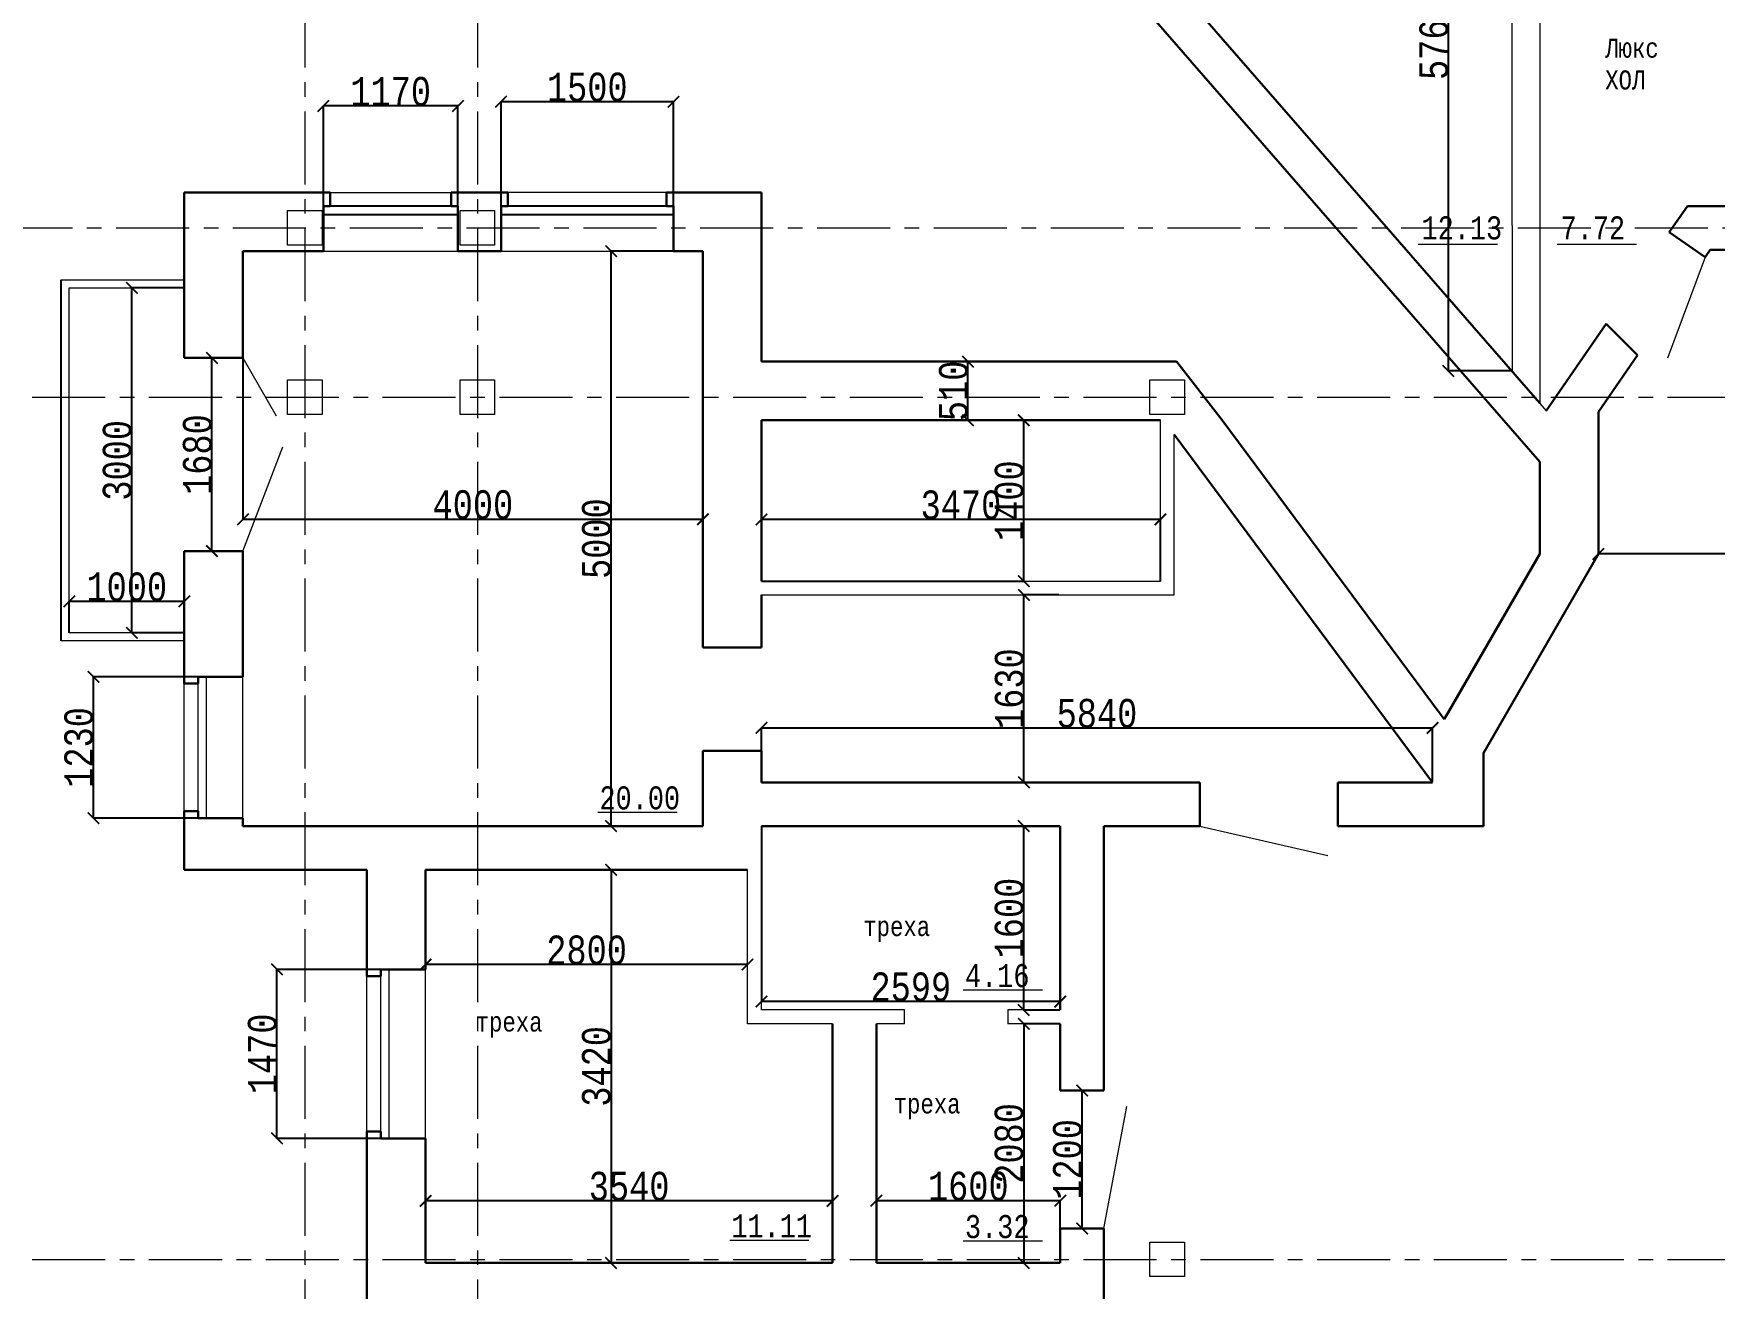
# Model space of a CAD drawing. Header units: millimetres. Extents: x -689206 to 4969298, y -1019800 to 703299.
# Drawn here: x 413171 to 427789, y 682902 to 693815 of the extents above; entities that cross this region are included whole.
import ezdxf

# ---------------------------------------------------------------- set-up
doc = ezdxf.new("R2010")
doc.units = ezdxf.units.MM
doc.linetypes.add('осеваяX2', pattern=[101.6, 63.5, -12.7, 12.7, -12.7])
for name, color, linetype, lineweight in [('б', 231, 'Continuous', 30), ('БАЛКОН', 7, 'Continuous', 20), ('несущие', 7, 'Continuous', 30), ('ОКНА', 250, 'Continuous', 20), ('ПЕРЕГОРОДКИ', 252, 'Continuous', 9), ('РАЗМЕРЫ', 7, 'Continuous', 9), ('стены', 7, 'Continuous', 20)]:
    doc.layers.add(name, color=color, linetype=linetype, lineweight=lineweight)
doc.styles.add('Аннотативный', font='isocteur.ttf', dxfattribs={"width": 0.7, "height": 250})
doc.dimstyles.new('Аннотативный', dxfattribs={"dimscale": 0, "dimtxt": 250, "dimasz": 100, "dimexe": 1.25, "dimexo": 0.625, "dimtad": 1, "dimdec": 0, "dimtxsty": 'Аннотативный', "dimblk": 'ARCHTICK', "dimcen": 2.5, "dimadec": 0, "dimazin": 0, "dimtfac": 1, "dimtdec": 0, "dimtmove": 0, "dimatfit": 3, "dimfxl": 1, "dimarcsym": 0})

# ---------------------------------------------------------------- blocks, each defined once
blk = doc.blocks.new('_ArchTick')
at = {"color": 0, "linetype": 'ByBlock', "const_width": 0.15}
blk.add_lwpolyline([(-0.5, -0.5), (0.5, 0.5)], dxfattribs=at)
blk = doc.blocks.new('*D4')
at = {"layer": 'Defpoints', "color": 0, "lineweight": 20, "transparency": 16777216}
for p in [(425475, 696645), (426030, 696645), (426030, 690881)]:
    blk.add_point(p, dxfattribs=at)
at = {"layer": 'стены', "color": 0, "lineweight": -2, "transparency": 16777216}
for p, q in [((426029, 696645), (425474, 696645)), ((425475, 690881), (425475, 696645)), ((426029, 690881), (425474, 690881))]:
    blk.add_line(p, q, dxfattribs=at)
at = {"layer": 'стены', "color": 0, "lineweight": -2, "transparency": 16777216, "xscale": 100, "yscale": 100, "zscale": 100}
for p, rotation in [((425475, 696645), 90), ((425475, 690881), 270)]:
    blk.add_blockref('_ArchTick', p, dxfattribs=dict(at, rotation=rotation))
at = {"layer": 'стены', "color": 0, "transparency": 16777216, "insert": (425350, 693763), "char_height": 250, "attachment_point": 5, "rotation": 90, "style": 'Аннотативный'}
blk.add_mtext('5765', dxfattribs=at)
blk = doc.blocks.new('*D27')
at = {"layer": 'Defpoints', "color": 0, "lineweight": 20, "transparency": 16777216}
for p in [(418193, 686543), (418193, 683123), (418193, 683123)]:
    blk.add_point(p, dxfattribs=at)
at = {"layer": 'стены', "color": 0, "lineweight": -2, "transparency": 16777216}
for p, q in [((418193, 686543), (418193, 683123)), ((418194, 686543), (418194, 686543)), ((418194, 683123), (418194, 683123))]:
    blk.add_line(p, q, dxfattribs=at)
at = {"layer": 'стены', "color": 0, "lineweight": -2, "transparency": 16777216, "xscale": 100, "yscale": 100, "zscale": 100}
for p, rotation in [((418193, 686543), 90), ((418193, 683123), 270)]:
    blk.add_blockref('_ArchTick', p, dxfattribs=dict(at, rotation=rotation))
at = {"layer": 'стены', "color": 0, "transparency": 16777216, "insert": (418067, 684833), "char_height": 250, "attachment_point": 5, "rotation": 90, "style": 'Аннотативный'}
blk.add_mtext('3420', dxfattribs=at)
blk = doc.blocks.new('*D28')
at = {"layer": 'Defpoints', "color": 0, "lineweight": 20, "transparency": 16777216}
for p in [(416580, 683663), (416580, 683123), (420120, 683123)]:
    blk.add_point(p, dxfattribs=at)
at = {"layer": 'стены', "color": 0, "lineweight": -2, "transparency": 16777216}
for p, q in [((416580, 683124), (416580, 683665)), ((420120, 683663), (416580, 683663)), ((420120, 683124), (420120, 683665))]:
    blk.add_line(p, q, dxfattribs=at)
at = {"layer": 'стены', "color": 0, "lineweight": -2, "transparency": 16777216, "xscale": 100, "yscale": 100, "zscale": 100, "rotation": 180}
blk.add_blockref('_ArchTick', (416580, 683663), dxfattribs=at)
at = {"layer": 'стены', "color": 0, "lineweight": -2, "transparency": 16777216, "xscale": 100, "yscale": 100, "zscale": 100}
blk.add_blockref('_ArchTick', (420120, 683663), dxfattribs=at)
at = {"layer": 'стены', "color": 0, "transparency": 16777216, "insert": (418350, 683789), "char_height": 250, "attachment_point": 5, "style": 'Аннотативный'}
blk.add_mtext('3540', dxfattribs=at)
blk = doc.blocks.new('*D29')
at = {"layer": 'Defpoints', "color": 0, "lineweight": 20, "transparency": 16777216}
for p in [(422100, 685203), (421782, 683123), (422100, 683123)]:
    blk.add_point(p, dxfattribs=at)
at = {"layer": 'стены', "color": 0, "lineweight": -2, "transparency": 16777216}
for p, q in [((422099, 685203), (421781, 685203)), ((421782, 685203), (421782, 683123)), ((422099, 683123), (421781, 683123))]:
    blk.add_line(p, q, dxfattribs=at)
at = {"layer": 'стены', "color": 0, "lineweight": -2, "transparency": 16777216, "xscale": 100, "yscale": 100, "zscale": 100}
for p, rotation in [((421782, 685203), 90), ((421782, 683123), 270)]:
    blk.add_blockref('_ArchTick', p, dxfattribs=dict(at, rotation=rotation))
at = {"layer": 'стены', "color": 0, "transparency": 16777216, "insert": (421656, 684163), "char_height": 250, "attachment_point": 5, "rotation": 90, "style": 'Аннотативный'}
blk.add_mtext('2080', dxfattribs=at)
blk = doc.blocks.new('*D30')
at = {"layer": 'Defpoints', "color": 0, "lineweight": 20, "transparency": 16777216}
for p in [(421782, 686923), (422100, 686923), (422100, 685323)]:
    blk.add_point(p, dxfattribs=at)
at = {"layer": 'стены', "color": 0, "lineweight": -2, "transparency": 16777216}
for p, q in [((422099, 686923), (421781, 686923)), ((421782, 685323), (421782, 686923)), ((422099, 685323), (421781, 685323))]:
    blk.add_line(p, q, dxfattribs=at)
at = {"layer": 'стены', "color": 0, "lineweight": -2, "transparency": 16777216, "xscale": 100, "yscale": 100, "zscale": 100}
for p, rotation in [((421782, 686923), 90), ((421782, 685323), 270)]:
    blk.add_blockref('_ArchTick', p, dxfattribs=dict(at, rotation=rotation))
at = {"layer": 'стены', "color": 0, "transparency": 16777216, "insert": (421657, 686123), "char_height": 250, "attachment_point": 5, "rotation": 90, "style": 'Аннотативный'}
blk.add_mtext('1600', dxfattribs=at)
blk = doc.blocks.new('*D31')
at = {"layer": 'Defpoints', "color": 0, "lineweight": 20, "transparency": 16777216}
for p in [(419501, 686923), (422100, 686923), (419501, 685397)]:
    blk.add_point(p, dxfattribs=at)
at = {"layer": 'стены', "color": 0, "lineweight": -2, "transparency": 16777216}
for p, q in [((419501, 686923), (419501, 685396)), ((422100, 686923), (422100, 685396)), ((422100, 685397), (419501, 685397))]:
    blk.add_line(p, q, dxfattribs=at)
at = {"layer": 'стены', "color": 0, "lineweight": -2, "transparency": 16777216, "xscale": 100, "yscale": 100, "zscale": 100, "rotation": 180}
blk.add_blockref('_ArchTick', (419501, 685397), dxfattribs=at)
at = {"layer": 'стены', "color": 0, "lineweight": -2, "transparency": 16777216, "xscale": 100, "yscale": 100, "zscale": 100}
blk.add_blockref('_ArchTick', (422100, 685397), dxfattribs=at)
at = {"layer": 'стены', "color": 0, "transparency": 16777216, "insert": (420800, 685523), "char_height": 250, "attachment_point": 5, "style": 'Аннотативный'}
blk.add_mtext('2599', dxfattribs=at)
blk = doc.blocks.new('*D32')
at = {"layer": 'Defpoints', "color": 0, "lineweight": 20, "transparency": 16777216}
for p in [(416580, 685719), (416580, 685719), (419380, 685719)]:
    blk.add_point(p, dxfattribs=at)
at = {"layer": 'стены', "color": 0, "lineweight": -2, "transparency": 16777216}
for p, q in [((416580, 685719), (416580, 685720)), ((419380, 685719), (416580, 685719)), ((419380, 685719), (419380, 685720))]:
    blk.add_line(p, q, dxfattribs=at)
at = {"layer": 'стены', "color": 0, "lineweight": -2, "transparency": 16777216, "xscale": 100, "yscale": 100, "zscale": 100, "rotation": 180}
blk.add_blockref('_ArchTick', (416580, 685719), dxfattribs=at)
at = {"layer": 'стены', "color": 0, "lineweight": -2, "transparency": 16777216, "xscale": 100, "yscale": 100, "zscale": 100}
blk.add_blockref('_ArchTick', (419380, 685719), dxfattribs=at)
at = {"layer": 'стены', "color": 0, "transparency": 16777216, "insert": (417980, 685844), "char_height": 250, "attachment_point": 5, "style": 'Аннотативный'}
blk.add_mtext('2800', dxfattribs=at)
blk = doc.blocks.new('*D127')
at = {"layer": 'Defpoints', "color": 0, "lineweight": 20, "transparency": 16777216}
for p in [(422290, 684623), (422290, 684623), (422290, 683424)]:
    blk.add_point(p, dxfattribs=at)
at = {"layer": 'стены', "color": 0, "lineweight": -2, "transparency": 16777216}
for p, q in [((422290, 683424), (422290, 684623)), ((422291, 684623), (422291, 684623)), ((422291, 683424), (422291, 683424))]:
    blk.add_line(p, q, dxfattribs=at)
at = {"layer": 'стены', "color": 0, "lineweight": -2, "transparency": 16777216, "xscale": 100, "yscale": 100, "zscale": 100}
for p, rotation in [((422290, 684623), 90), ((422290, 683424), 270)]:
    blk.add_blockref('_ArchTick', p, dxfattribs=dict(at, rotation=rotation))
at = {"layer": 'стены', "color": 0, "transparency": 16777216, "insert": (422164, 684024), "char_height": 250, "attachment_point": 5, "rotation": 90, "style": 'Аннотативный'}
blk.add_mtext('1200', dxfattribs=at)
blk = doc.blocks.new('*D128')
at = {"layer": 'Defpoints', "color": 0, "lineweight": 20, "transparency": 16777216}
for p in [(420500, 683665), (420500, 683123), (422100, 683123)]:
    blk.add_point(p, dxfattribs=at)
at = {"layer": 'стены', "color": 0, "lineweight": -2, "transparency": 16777216}
for p, q in [((420500, 683124), (420500, 683666)), ((422100, 683665), (420500, 683665)), ((422100, 683124), (422100, 683666))]:
    blk.add_line(p, q, dxfattribs=at)
at = {"layer": 'стены', "color": 0, "lineweight": -2, "transparency": 16777216, "xscale": 100, "yscale": 100, "zscale": 100, "rotation": 180}
blk.add_blockref('_ArchTick', (420500, 683665), dxfattribs=at)
at = {"layer": 'стены', "color": 0, "lineweight": -2, "transparency": 16777216, "xscale": 100, "yscale": 100, "zscale": 100}
blk.add_blockref('_ArchTick', (422100, 683665), dxfattribs=at)
at = {"layer": 'стены', "color": 0, "transparency": 16777216, "insert": (421300, 683790), "char_height": 250, "attachment_point": 5, "style": 'Аннотативный'}
blk.add_mtext('1600', dxfattribs=at)
blk = doc.blocks.new('*D165')
at = {"layer": 'Defpoints', "color": 0, "linetype": 'ByBlock', "lineweight": 20, "transparency": 16777216}
for p in [(414025, 691604), (414481, 691604), (414481, 688604)]:
    blk.add_point(p, dxfattribs=at)
at = {"layer": 'б', "color": 0, "linetype": 'ByBlock', "lineweight": -2, "transparency": 16777216}
for p, q in [((414480, 691604), (414023, 691604)), ((414025, 688604), (414025, 691604)), ((414480, 688604), (414023, 688604))]:
    blk.add_line(p, q, dxfattribs=at)
at = {"layer": 'б', "color": 0, "linetype": 'ByBlock', "lineweight": -2, "transparency": 16777216, "xscale": 100, "yscale": 100, "zscale": 100}
for p, rotation in [((414025, 691604), 90), ((414025, 688604), 270)]:
    blk.add_blockref('_ArchTick', p, dxfattribs=dict(at, rotation=rotation))
at = {"layer": 'б', "color": 0, "linetype": 'ByBlock', "lineweight": 25, "transparency": 16777216, "insert": (413899, 690104), "char_height": 250, "attachment_point": 5, "rotation": 90, "style": 'Аннотативный'}
blk.add_mtext('3000', dxfattribs=at)
blk = doc.blocks.new('*D166')
at = {"layer": 'Defpoints', "color": 0, "linetype": 'ByBlock', "lineweight": 20, "transparency": 16777216}
for p in [(413481, 688877), (413481, 688604), (414481, 688604)]:
    blk.add_point(p, dxfattribs=at)
at = {"layer": 'б', "color": 0, "linetype": 'ByBlock', "lineweight": -2, "transparency": 16777216}
for p, q in [((413481, 688604), (413481, 688878)), ((414481, 688877), (413481, 688877)), ((414481, 688604), (414481, 688878))]:
    blk.add_line(p, q, dxfattribs=at)
at = {"layer": 'б', "color": 0, "linetype": 'ByBlock', "lineweight": -2, "transparency": 16777216, "xscale": 100, "yscale": 100, "zscale": 100, "rotation": 180}
blk.add_blockref('_ArchTick', (413481, 688877), dxfattribs=at)
at = {"layer": 'б', "color": 0, "linetype": 'ByBlock', "lineweight": -2, "transparency": 16777216, "xscale": 100, "yscale": 100, "zscale": 100}
blk.add_blockref('_ArchTick', (414481, 688877), dxfattribs=at)
at = {"layer": 'б', "color": 0, "linetype": 'ByBlock', "lineweight": 25, "transparency": 16777216, "insert": (413981, 689002), "char_height": 250, "attachment_point": 5, "style": 'Аннотативный'}
blk.add_mtext('1000', dxfattribs=at)
blk = doc.blocks.new('*D182')
at = {"layer": 'Defpoints', "color": 0, "lineweight": 20, "transparency": 16777216}
for p in [(415287, 685677), (416580, 685677), (416580, 684207)]:
    blk.add_point(p, dxfattribs=at)
at = {"layer": 'РАЗМЕРЫ', "color": 0, "lineweight": -2, "transparency": 16777216}
for p, q in [((416579, 685677), (415286, 685677)), ((415287, 684207), (415287, 685677)), ((416579, 684207), (415286, 684207))]:
    blk.add_line(p, q, dxfattribs=at)
at = {"layer": 'РАЗМЕРЫ', "color": 0, "lineweight": -2, "transparency": 16777216, "xscale": 100, "yscale": 100, "zscale": 100}
for p, rotation in [((415287, 685677), 90), ((415287, 684207), 270)]:
    blk.add_blockref('_ArchTick', p, dxfattribs=dict(at, rotation=rotation))
at = {"layer": 'РАЗМЕРЫ', "color": 0, "transparency": 16777216, "insert": (415161, 684942), "char_height": 250, "attachment_point": 5, "rotation": 90, "style": 'Аннотативный'}
blk.add_mtext('1470', dxfattribs=at)
blk = doc.blocks.new('*D221')
at = {"layer": 'Defpoints', "color": 0, "lineweight": 20, "transparency": 16777216}
for p in [(413691, 688222), (414991, 688222), (414991, 686992)]:
    blk.add_point(p, dxfattribs=at)
at = {"layer": 'ОКНА', "color": 0, "lineweight": -2, "transparency": 16777216}
for p, q in [((414990, 688222), (413689, 688222)), ((413691, 686992), (413691, 688222)), ((414990, 686992), (413689, 686992))]:
    blk.add_line(p, q, dxfattribs=at)
at = {"layer": 'ОКНА', "color": 0, "lineweight": -2, "transparency": 16777216, "xscale": 100, "yscale": 100, "zscale": 100}
for p, rotation in [((413691, 688222), 90), ((413691, 686992), 270)]:
    blk.add_blockref('_ArchTick', p, dxfattribs=dict(at, rotation=rotation))
at = {"layer": 'ОКНА', "color": 0, "transparency": 16777216, "insert": (413565, 687607), "char_height": 250, "attachment_point": 5, "rotation": 90, "style": 'Аннотативный'}
blk.add_mtext('1230', dxfattribs=at)
blk = doc.blocks.new('*D222')
at = {"layer": 'Defpoints', "color": 0, "lineweight": 20, "transparency": 16777216}
for p in [(414722, 690994), (414736, 690994), (414736, 689314)]:
    blk.add_point(p, dxfattribs=at)
at = {"layer": 'ОКНА', "color": 0, "lineweight": -2, "transparency": 16777216}
for p, q in [((414735, 690994), (414720, 690994)), ((414722, 689314), (414722, 690994)), ((414735, 689314), (414720, 689314))]:
    blk.add_line(p, q, dxfattribs=at)
at = {"layer": 'ОКНА', "color": 0, "lineweight": -2, "transparency": 16777216, "xscale": 100, "yscale": 100, "zscale": 100}
for p, rotation in [((414722, 690994), 90), ((414722, 689314), 270)]:
    blk.add_blockref('_ArchTick', p, dxfattribs=dict(at, rotation=rotation))
at = {"layer": 'ОКНА', "color": 0, "transparency": 16777216, "insert": (414596, 690154), "char_height": 250, "attachment_point": 5, "rotation": 90, "style": 'Аннотативный'}
blk.add_mtext('1680', dxfattribs=at)
blk = doc.blocks.new('*D291')
at = {"layer": 'Defpoints', "color": 0, "linetype": 'ByBlock', "lineweight": 20, "transparency": 16777216}
for p in [(417236, 693223), (417236, 691923), (418736, 691923)]:
    blk.add_point(p, dxfattribs=at)
at = {"layer": 'ПЕРЕГОРОДКИ', "color": 0, "linetype": 'ByBlock', "lineweight": -2, "transparency": 16777216}
for p, q in [((417236, 691924), (417236, 693225)), ((418736, 693223), (417236, 693223)), ((418736, 691924), (418736, 693225))]:
    blk.add_line(p, q, dxfattribs=at)
at = {"layer": 'ПЕРЕГОРОДКИ', "color": 0, "linetype": 'ByBlock', "lineweight": -2, "transparency": 16777216, "xscale": 100, "yscale": 100, "zscale": 100, "rotation": 180}
blk.add_blockref('_ArchTick', (417236, 693223), dxfattribs=at)
at = {"layer": 'ПЕРЕГОРОДКИ', "color": 0, "linetype": 'ByBlock', "lineweight": -2, "transparency": 16777216, "xscale": 100, "yscale": 100, "zscale": 100}
blk.add_blockref('_ArchTick', (418736, 693223), dxfattribs=at)
at = {"layer": 'ПЕРЕГОРОДКИ', "color": 0, "linetype": 'ByBlock', "lineweight": 13, "transparency": 16777216, "insert": (417986, 693349), "char_height": 250, "attachment_point": 5, "style": 'Аннотативный'}
blk.add_mtext('1500', dxfattribs=at)
blk = doc.blocks.new('*D292')
at = {"layer": 'Defpoints', "color": 0, "linetype": 'ByBlock', "lineweight": 20, "transparency": 16777216}
for p in [(415691, 693186), (415691, 691923), (416861, 691923)]:
    blk.add_point(p, dxfattribs=at)
at = {"layer": 'ПЕРЕГОРОДКИ', "color": 0, "linetype": 'ByBlock', "lineweight": -2, "transparency": 16777216}
for p, q in [((415691, 691924), (415691, 693187)), ((416861, 693186), (415691, 693186)), ((416861, 691924), (416861, 693187))]:
    blk.add_line(p, q, dxfattribs=at)
at = {"layer": 'ПЕРЕГОРОДКИ', "color": 0, "linetype": 'ByBlock', "lineweight": -2, "transparency": 16777216, "xscale": 100, "yscale": 100, "zscale": 100, "rotation": 180}
blk.add_blockref('_ArchTick', (415691, 693186), dxfattribs=at)
at = {"layer": 'ПЕРЕГОРОДКИ', "color": 0, "linetype": 'ByBlock', "lineweight": -2, "transparency": 16777216, "xscale": 100, "yscale": 100, "zscale": 100}
blk.add_blockref('_ArchTick', (416861, 693186), dxfattribs=at)
at = {"layer": 'ПЕРЕГОРОДКИ', "color": 0, "linetype": 'ByBlock', "lineweight": 13, "transparency": 16777216, "insert": (416276, 693311), "char_height": 250, "attachment_point": 5, "style": 'Аннотативный'}
blk.add_mtext('1170', dxfattribs=at)
blk = doc.blocks.new('*D298')
at = {"layer": 'Defpoints', "color": 0, "linetype": 'ByBlock', "lineweight": 20, "transparency": 16777216}
for p in [(418193, 691923), (418991, 691923), (418991, 686923)]:
    blk.add_point(p, dxfattribs=at)
at = {"layer": 'ПЕРЕГОРОДКИ', "color": 0, "linetype": 'ByBlock', "lineweight": -2, "transparency": 16777216}
for p, q in [((418990, 691923), (418192, 691923)), ((418193, 686923), (418193, 691923)), ((418990, 686923), (418192, 686923))]:
    blk.add_line(p, q, dxfattribs=at)
at = {"layer": 'ПЕРЕГОРОДКИ', "color": 0, "linetype": 'ByBlock', "lineweight": -2, "transparency": 16777216, "xscale": 100, "yscale": 100, "zscale": 100}
for p, rotation in [((418193, 691923), 90), ((418193, 686923), 270)]:
    blk.add_blockref('_ArchTick', p, dxfattribs=dict(at, rotation=rotation))
at = {"layer": 'ПЕРЕГОРОДКИ', "color": 0, "linetype": 'ByBlock', "lineweight": 13, "transparency": 16777216, "insert": (418067, 689423), "char_height": 250, "attachment_point": 5, "rotation": 90, "style": 'Аннотативный'}
blk.add_mtext('5000', dxfattribs=at)
blk = doc.blocks.new('*D330')
at = {"layer": 'Defpoints', "color": 0, "linetype": 'ByBlock', "lineweight": 20, "transparency": 16777216}
for p in [(420975, 690963), (421297, 690963), (420975, 690453)]:
    blk.add_point(p, dxfattribs=at)
at = {"layer": 'РАЗМЕРЫ', "color": 0, "linetype": 'ByBlock', "lineweight": -2, "transparency": 16777216}
for p, q in [((420976, 690963), (421298, 690963)), ((421297, 690453), (421297, 690963)), ((420976, 690453), (421298, 690453))]:
    blk.add_line(p, q, dxfattribs=at)
at = {"layer": 'РАЗМЕРЫ', "color": 0, "linetype": 'ByBlock', "lineweight": -2, "transparency": 16777216, "xscale": 100, "yscale": 100, "zscale": 100}
for p, rotation in [((421297, 690963), 90), ((421297, 690453), 270)]:
    blk.add_blockref('_ArchTick', p, dxfattribs=dict(at, rotation=rotation))
at = {"layer": 'РАЗМЕРЫ', "color": 0, "linetype": 'ByBlock', "lineweight": 20, "transparency": 16777216, "insert": (421172, 690708), "char_height": 250, "attachment_point": 5, "rotation": 90, "style": 'Аннотативный'}
blk.add_mtext('510', dxfattribs=at)
blk = doc.blocks.new('*D332')
at = {"layer": 'Defpoints', "color": 0, "linetype": 'ByBlock', "lineweight": 20, "transparency": 16777216}
for p in [(419501, 689590), (419501, 689053), (422971, 689053)]:
    blk.add_point(p, dxfattribs=at)
at = {"layer": 'РАЗМЕРЫ', "color": 0, "linetype": 'ByBlock', "lineweight": -2, "transparency": 16777216}
for p, q in [((419501, 689054), (419501, 689591)), ((422971, 689590), (419501, 689590)), ((422971, 689054), (422971, 689591))]:
    blk.add_line(p, q, dxfattribs=at)
at = {"layer": 'РАЗМЕРЫ', "color": 0, "linetype": 'ByBlock', "lineweight": -2, "transparency": 16777216, "xscale": 100, "yscale": 100, "zscale": 100, "rotation": 180}
blk.add_blockref('_ArchTick', (419501, 689590), dxfattribs=at)
at = {"layer": 'РАЗМЕРЫ', "color": 0, "linetype": 'ByBlock', "lineweight": -2, "transparency": 16777216, "xscale": 100, "yscale": 100, "zscale": 100}
blk.add_blockref('_ArchTick', (422971, 689590), dxfattribs=at)
at = {"layer": 'РАЗМЕРЫ', "color": 0, "linetype": 'ByBlock', "lineweight": 20, "transparency": 16777216, "insert": (421236, 689715), "char_height": 250, "attachment_point": 5, "style": 'Аннотативный'}
blk.add_mtext('3470', dxfattribs=at)
blk = doc.blocks.new('*D333')
at = {"layer": 'Defpoints', "color": 0, "linetype": 'ByBlock', "lineweight": 20, "transparency": 16777216}
for p in [(414991, 691923), (418991, 691923), (418991, 689591)]:
    blk.add_point(p, dxfattribs=at)
at = {"layer": 'РАЗМЕРЫ', "color": 0, "linetype": 'ByBlock', "lineweight": -2, "transparency": 16777216}
for p, q in [((414991, 691923), (414991, 689590)), ((418991, 691923), (418991, 689590)), ((414991, 689591), (418991, 689591))]:
    blk.add_line(p, q, dxfattribs=at)
at = {"layer": 'РАЗМЕРЫ', "color": 0, "linetype": 'ByBlock', "lineweight": -2, "transparency": 16777216, "xscale": 100, "yscale": 100, "zscale": 100, "rotation": 180}
blk.add_blockref('_ArchTick', (414991, 689591), dxfattribs=at)
at = {"layer": 'РАЗМЕРЫ', "color": 0, "linetype": 'ByBlock', "lineweight": -2, "transparency": 16777216, "xscale": 100, "yscale": 100, "zscale": 100}
blk.add_blockref('_ArchTick', (418991, 689591), dxfattribs=at)
at = {"layer": 'РАЗМЕРЫ', "color": 0, "linetype": 'ByBlock', "lineweight": 20, "transparency": 16777216, "insert": (416991, 689717), "char_height": 250, "attachment_point": 5, "style": 'Аннотативный'}
blk.add_mtext('4000', dxfattribs=at)
blk = doc.blocks.new('*D334')
at = {"layer": 'Defpoints', "color": 0, "linetype": 'ByBlock', "lineweight": 20, "transparency": 16777216}
for p in [(419501, 690453), (421782, 690453), (419501, 689053)]:
    blk.add_point(p, dxfattribs=at)
at = {"layer": 'РАЗМЕРЫ', "color": 0, "linetype": 'ByBlock', "lineweight": -2, "transparency": 16777216}
for p, q in [((419501, 690453), (421784, 690453)), ((421782, 689053), (421782, 690453)), ((419501, 689053), (421784, 689053))]:
    blk.add_line(p, q, dxfattribs=at)
at = {"layer": 'РАЗМЕРЫ', "color": 0, "linetype": 'ByBlock', "lineweight": -2, "transparency": 16777216, "xscale": 100, "yscale": 100, "zscale": 100}
for p, rotation in [((421782, 690453), 90), ((421782, 689053), 270)]:
    blk.add_blockref('_ArchTick', p, dxfattribs=dict(at, rotation=rotation))
at = {"layer": 'РАЗМЕРЫ', "color": 0, "linetype": 'ByBlock', "lineweight": 20, "transparency": 16777216, "insert": (421657, 689753), "char_height": 250, "attachment_point": 5, "rotation": 90, "style": 'Аннотативный'}
blk.add_mtext('1400', dxfattribs=at)
blk = doc.blocks.new('*D336')
at = {"layer": 'Defpoints', "color": 0, "linetype": 'ByBlock', "lineweight": 20, "transparency": 16777216}
for p in [(421784, 688933), (422088, 688933), (422088, 687303)]:
    blk.add_point(p, dxfattribs=at)
at = {"layer": 'РАЗМЕРЫ', "color": 0, "linetype": 'ByBlock', "lineweight": -2, "transparency": 16777216}
for p, q in [((422087, 688933), (421782, 688933)), ((421784, 687303), (421784, 688933)), ((422087, 687303), (421782, 687303))]:
    blk.add_line(p, q, dxfattribs=at)
at = {"layer": 'РАЗМЕРЫ', "color": 0, "linetype": 'ByBlock', "lineweight": -2, "transparency": 16777216, "xscale": 100, "yscale": 100, "zscale": 100}
for p, rotation in [((421784, 688933), 90), ((421784, 687303), 270)]:
    blk.add_blockref('_ArchTick', p, dxfattribs=dict(at, rotation=rotation))
at = {"layer": 'РАЗМЕРЫ', "color": 0, "linetype": 'ByBlock', "lineweight": 20, "transparency": 16777216, "insert": (421658, 688118), "char_height": 250, "attachment_point": 5, "rotation": 90, "style": 'Аннотативный'}
blk.add_mtext('1630', dxfattribs=at)
blk = doc.blocks.new('*D337')
at = {"layer": 'Defpoints', "color": 0, "linetype": 'ByBlock', "lineweight": 20, "transparency": 16777216}
for p in [(425338, 687777), (419501, 687303), (425338, 687303)]:
    blk.add_point(p, dxfattribs=at)
at = {"layer": 'РАЗМЕРЫ', "color": 0, "linetype": 'ByBlock', "lineweight": -2, "transparency": 16777216}
for p, q in [((419501, 687304), (419501, 687778)), ((419501, 687777), (425338, 687777)), ((425338, 687304), (425338, 687778))]:
    blk.add_line(p, q, dxfattribs=at)
at = {"layer": 'РАЗМЕРЫ', "color": 0, "linetype": 'ByBlock', "lineweight": -2, "transparency": 16777216, "xscale": 100, "yscale": 100, "zscale": 100, "rotation": 180}
blk.add_blockref('_ArchTick', (419501, 687777), dxfattribs=at)
at = {"layer": 'РАЗМЕРЫ', "color": 0, "linetype": 'ByBlock', "lineweight": -2, "transparency": 16777216, "xscale": 100, "yscale": 100, "zscale": 100}
blk.add_blockref('_ArchTick', (425338, 687777), dxfattribs=at)
at = {"layer": 'РАЗМЕРЫ', "color": 0, "linetype": 'ByBlock', "lineweight": 20, "transparency": 16777216, "insert": (422419, 687902), "char_height": 250, "attachment_point": 5, "style": 'Аннотативный'}
blk.add_mtext('5840', dxfattribs=at)
blk = doc.blocks.new('*D481')
at = {"layer": 'Defpoints', "color": 0, "linetype": 'ByBlock', "lineweight": 20, "transparency": 16777216}
for p in [(426780, 689290), (426780, 689290), (445430, 689294)]:
    blk.add_point(p, dxfattribs=at)
at = {"layer": 'РАЗМЕРЫ', "color": 0, "linetype": 'ByBlock', "lineweight": -2, "transparency": 16777216}
for p, q in [((426780, 689291), (426780, 689292)), ((445430, 689290), (426780, 689290)), ((445430, 689293), (445430, 689289))]:
    blk.add_line(p, q, dxfattribs=at)
at = {"layer": 'РАЗМЕРЫ', "color": 0, "linetype": 'ByBlock', "lineweight": -2, "transparency": 16777216, "xscale": 100, "yscale": 100, "zscale": 100, "rotation": 180}
blk.add_blockref('_ArchTick', (426780, 689290), dxfattribs=at)
at = {"layer": 'РАЗМЕРЫ', "color": 0, "linetype": 'ByBlock', "lineweight": -2, "transparency": 16777216, "xscale": 100, "yscale": 100, "zscale": 100}
blk.add_blockref('_ArchTick', (445430, 689290), dxfattribs=at)
at = {"layer": 'РАЗМЕРЫ', "color": 0, "linetype": 'ByBlock', "lineweight": 25, "transparency": 16777216, "insert": (436105, 689416), "char_height": 250, "attachment_point": 5, "style": 'Аннотативный'}
blk.add_mtext('18650', dxfattribs=at)

msp = doc.modelspace()

# ---------------------------------------------------------------- linework, layer by layer
at = {"layer": 'б', "color": 18, "linetype": 'ByBlock', "lineweight": 25, "true_color": 0x000000}
msp.add_line((413410.7, 688533.7), (413410.7, 691673.7), dxfattribs=at)
at = {"layer": 'б', "color": 18, "linetype": 'ByBlock', "lineweight": 30, "true_color": 0x000000}
for p, q in [((414480.7, 690994.2), (414990.7, 690994.2)), ((414990.7, 689314.2), (414480.7, 689314.2))]:
    msp.add_line(p, q, dxfattribs=at)
at = {"layer": 'БАЛКОН'}
for p, q in [((413410.7, 691673.7), (414480.7, 691673.7)), ((413480.7, 688603.7), (413480.7, 691603.7)), ((413480.7, 691603.7), (414480.7, 691603.7)), ((414480.7, 688533.7), (413410.7, 688533.7)), ((414480.7, 688603.7), (413480.7, 688603.7))]:
    msp.add_line(p, q, dxfattribs=at)
at = {"layer": 'несущие', "color": 0}
for p, q in [((415750.7, 692313.4), (415750.7, 692433.4)), ((416800.7, 692433.4), (417295.7, 692433.4)), ((417295.7, 692313.4), (417295.7, 692433.4)), ((415690.7, 692313.4), (415690.7, 691923.4)), ((415690.7, 692313.4), (415750.7, 692313.4)), ((416860.7, 691923.4), (416860.7, 692313.4)), ((417235.7, 691923.4), (417235.7, 692313.4)), ((417295.7, 692313.4), (417235.7, 692313.4)), ((418735.7, 691923.4), (418735.7, 692313.4)), ((418735.7, 692313.4), (418735.7, 691923.4)), ((427396.7, 692087.2), (427554.7, 692316)), ((427554.7, 692316), (427920.1, 692316)), ((427708.5, 691872), (427396.7, 692087.2)), ((418990.7, 691923.4), (418735.7, 691923.4)), ((427708.5, 691872), (427752.6, 691936)), ((430998.8, 691936), (427752.6, 691936)), ((423112.6, 690961), (423110.7, 690963.4)), ((423507.2, 690453.4), (423112.6, 690961)), ((425405.3, 687899.6), (423507.2, 690453.4)), ((419500.7, 690170.6), (419500.7, 690370.6)), ((425338.3, 687303.4), (423090.7, 690327.6)), ((414480.7, 688162.1), (414480.7, 688222.1)), ((414600.7, 688162.1), (414480.7, 688162.1)), ((414600.7, 688222.1), (414990.7, 688222.1)), ((414600.7, 688222.1), (414600.7, 688162.1)), ((425405.3, 687899.6), (425440, 687852.9)), ((425440, 687852.9), (425473.1, 687910.2))]:
    msp.add_line(p, q, dxfattribs=at)
at = {"layer": 'несущие', "color": 0, "lineweight": 30}
msp.add_line((417235.7, 691923.4), (416860.7, 691923.4), dxfattribs=at)
at = {"layer": 'несущие', "lineweight": 13}
msp.add_line((427708.5, 691872), (427382.2, 690991.5), dxfattribs=at)
at = {"layer": 'ОКНА', "color": 0}
for p, q in [((418675.7, 692433.4), (417295.7, 692433.4)), ((417235.7, 691923.4), (418735.7, 691923.4))]:
    msp.add_line(p, q, dxfattribs=at)
at = {"layer": 'ОКНА'}
for p, q in [((414600.7, 687052.1), (414600.7, 688222.1)), ((414670.7, 688222.1), (414670.7, 686992.1)), ((416190, 684266.5), (416190, 685616.5)), ((416260, 685676.5), (416260, 684206.5))]:
    msp.add_line(p, q, dxfattribs=at)
at = {"layer": 'ПЕРЕГОРОДКИ', "color": 18, "linetype": 'ByBlock', "lineweight": 13, "true_color": 0x000000}
for p, q in [((414990.7, 690994.2), (415280.7, 690491.8)), ((414990.7, 689314.2), (415339, 690220.4))]:
    msp.add_line(p, q, dxfattribs=at)
at = {"layer": 'РАЗМЕРЫ'}
for p, q in [((415750.7, 692433.4), (416800.7, 692433.4)), ((415690.7, 691923.4), (416860.7, 691923.4)), ((414480.7, 687052.1), (414480.7, 688402.1)), ((414990.7, 686992.1), (414990.7, 688462.1)), ((416070, 684266.5), (416070, 685616.5)), ((416580, 684206.5), (416580, 685676.5))]:
    msp.add_line(p, q, dxfattribs=at)
at = {"layer": 'РАЗМЕРЫ', "lineweight": 30}
for p, q in [((416800.7, 692313.4), (416800.7, 692433.4)), ((418675.7, 692313.4), (418675.7, 692433.4)), ((416860.7, 692313.4), (416800.7, 692313.4)), ((418735.7, 692313.4), (418675.7, 692313.4))]:
    msp.add_line(p, q, dxfattribs=at)
at = {"layer": 'РАЗМЕРЫ', "color": 114, "true_color": 0x139b48}
for p, q in [((425212.2, 691982.9), (425901.5, 691982.9)), ((426421.6, 691982.9), (427110.9, 691982.9)), ((418077.5, 687044.3), (418766.8, 687044.3)), ((421256.6, 685498.6), (421945.9, 685498.6)), ((419225, 683320.8), (419914.2, 683320.8)), ((421256.6, 683315.6), (421945.9, 683315.6))]:
    msp.add_line(p, q, dxfattribs=at)
at = {"layer": 'РАЗМЕРЫ', "linetype": 'ByBlock', "lineweight": 20}
for p, q in [((419500.7, 690453.4), (419500.7, 689053.4)), ((422970.7, 689053.4), (422970.7, 690453.4)), ((423090.7, 688933.4), (423090.7, 690327.6)), ((419500.7, 689053.4), (421745.8, 689053.4)), ((419500.7, 689053.4), (422970.7, 689053.4)), ((419500.7, 688933.4), (423090.7, 688933.4)), ((423315, 686923.4), (424425.9, 686666.8))]:
    msp.add_line(p, q, dxfattribs=at)
at = {"layer": 'РАЗМЕРЫ', "linetype": 'ByBlock', "lineweight": 30}
for p, q in [((419500.7, 688477.4), (418990.7, 688477.4)), ((419500.7, 687577.4), (418990.7, 687577.4)), ((423315, 686923.4), (423315, 687303.4)), ((424515, 686923.4), (424515, 687303.4))]:
    msp.add_line(p, q, dxfattribs=at)
at = {"layer": 'РАЗМЕРЫ', "color": 0, "lineweight": 30}
for p, q in [((414600.7, 687052.1), (414480.7, 687052.1)), ((414600.7, 686992.1), (414600.7, 687052.1)), ((414600.7, 686992.1), (414990.7, 686992.1)), ((416190, 685616.5), (416070, 685616.5)), ((416190, 685676.5), (416190, 685616.5)), ((416190, 685676.5), (416580, 685676.5)), ((416190, 684266.5), (416070, 684266.5)), ((416190, 684206.5), (416190, 684266.5)), ((416190, 684206.5), (416580, 684206.5))]:
    msp.add_line(p, q, dxfattribs=at)
at = {"layer": 'стены', "color": 1, "linetype": 'осеваяX2', "lineweight": 15, "ltscale": 10}
for p, q in [((415530, 703298.9), (415530, 659151.4)), ((417030, 703298.9), (417030, 659151.4)), ((404744.4, 692126), (476894.4, 692126)), ((405030, 690653.4), (477180, 690653.4)), ((405030, 683153.4), (477180, 683153.4))]:
    msp.add_line(p, q, dxfattribs=at)
at = {"layer": 'стены'}
for p, q in [((426030, 692145.4), (426030, 694822.6)), ((426270, 694822.6), (426270, 692145.4)), ((426030, 692145.4), (426030, 690880.5)), ((426270, 692145.4), (426270, 690599.3)), ((414480.7, 691513.5), (414480.7, 690994.2)), ((427119, 691017.9), (426780, 690526.7)), ((427119, 691017.9), (426780, 690526.7)), ((418990.7, 690680.6), (418990.7, 690170.6)), ((426270, 690599.3), (426325.2, 690534.6)), ((426270, 689290.5), (425770, 688424.5)), ((426780, 689290.5), (426280, 688424.5)), ((418990.7, 686923.4), (418990.7, 687303.4)), ((419500, 685323.4), (419500.7, 686923.4)), ((419380, 686543.4), (418990.7, 686543.4)), ((419380, 685203.4), (419380, 686543.4)), ((419500.7, 686543.4), (419500, 686543.4)), ((419500.7, 686543.4), (419500, 686543.4)), ((420744.6, 685323.4), (419500, 685323.4)), ((420744.6, 685323.4), (420370.6, 685323.4)), ((420744.6, 685203.4), (420744.6, 685323.4)), ((422100, 685323.4), (421644.6, 685323.4)), ((422100, 685323.4), (421644.6, 685323.4)), ((421644.6, 685323.4), (421644.6, 685203.4)), ((419500, 685203.4), (419380, 685203.4)), ((420120, 685203.4), (419500, 685203.4)), ((420744.6, 685203.4), (420500, 685203.4)), ((422100, 685203.4), (421644.6, 685203.4)), ((422480, 683423.4), (422679.6, 684484.8)), ((422100, 683123.4), (420500, 683123.4))]:
    msp.add_line(p, q, dxfattribs=at)
at = {"layer": 'стены', "lineweight": 30}
for p, q in [((422520, 694395.9), (426270, 690090.5)), ((423030, 694320.4), (426270, 690600.5)), ((414990.7, 692433.4), (414480.7, 692433.4)), ((414480.7, 692433.4), (414480.7, 690994.2)), ((414990.7, 692433.4), (415750.7, 692433.4)), ((418675.7, 692433.4), (419500.7, 692433.4)), ((419500.7, 692433.4), (419500.7, 690963.4)), ((418735.7, 691923.4), (418735.7, 692313.4)), ((414990.7, 691923.4), (414990.7, 690994.2)), ((415690.7, 691923.4), (414990.7, 691923.4)), ((418990.7, 691923.4), (418735.7, 691923.4)), ((418990.7, 688477.4), (418990.7, 691923.4)), ((426846.6, 691290.1), (426325.2, 690534.6)), ((426846.6, 691290.1), (427119, 691017.9)), ((426780, 690526.7), (427119, 691017.9)), ((423110.7, 690963.4), (419500.7, 690963.4)), ((418990.7, 690680.6), (418990.7, 688477.4)), ((419500.7, 690453.4), (422970.7, 690453.4)), ((419500.7, 690453.4), (419500.7, 690170.6)), ((426780, 690090.5), (426780, 690526.7)), ((419500.7, 690170.6), (419500.7, 689053.4)), ((426270, 690090.5), (426270, 689290.5)), ((426780, 689290.5), (426780, 690090.5)), ((414480.7, 689314.2), (414480.7, 688222.1)), ((414990.7, 689314.2), (414990.7, 688222.1)), ((426270, 689290.5), (425473.1, 687910.2)), ((425780, 687558.4), (426780, 689290.5)), ((419500.7, 688933.4), (419500.7, 688477.4)), ((418990.7, 686923.4), (418990.7, 687577.4)), ((418990.7, 687577.4), (418990.7, 687303.4)), ((419500.7, 687577.4), (419500.7, 687303.4)), ((425780, 687303.4), (425780, 687558.4)), ((423315, 687303.4), (419500.7, 687303.4)), ((425338.3, 687303.4), (424515, 687303.4)), ((425780, 687303.4), (425780, 686923.4)), ((414480.7, 687052.1), (414480.7, 686543.4)), ((414990.7, 686992.1), (414990.7, 686923.4)), ((414990.7, 686923.4), (418191.7, 686923.4)), ((418193, 686923.4), (418990.7, 686923.4)), ((422100, 686923.4), (419500.7, 686923.4)), ((422100, 685323.4), (422100, 686923.4)), ((422100, 686923.4), (422100, 685323.4)), ((422480, 684623.4), (422480, 686923.4)), ((423315, 686923.4), (422480, 686923.4)), ((425400, 686923.4), (424515, 686923.4)), ((425400, 686923.4), (425780, 686923.4)), ((414990.7, 686543.4), (414480.7, 686543.4)), ((414990.7, 686543.4), (416070, 686543.4)), ((416070, 685616.5), (416070, 686543.4)), ((416580, 686543.4), (417293, 686543.4)), ((418189.2, 686543.4), (416580, 686543.4)), ((416580, 686543.4), (416580, 685676.5)), ((418193, 686543.4), (418990.7, 686543.4)), ((419380, 686543.4), (418193, 686543.4)), ((420120, 685203.4), (420120, 683123.4)), ((420500, 683123.4), (420500, 685203.4)), ((422100, 684743.4), (422100, 685203.4)), ((422100, 685203.4), (422100, 684623.4)), ((420120, 683123.4), (420120, 684923.4)), ((422100, 684743.4), (422100, 684623.4)), ((422100, 684743.4), (422100, 684623.4)), ((422480, 684623.4), (422100, 684623.4)), ((416070, 681600.4), (416070, 684266.5)), ((416580, 684206.5), (416580, 683123.4)), ((422100, 683123.4), (422100, 683423.7)), ((422100, 683423.7), (422480, 683423.7)), ((422100, 683423.4), (422100, 683123.4)), ((422100, 683423.4), (422100, 683203.4)), ((422480, 683423.7), (422480, 682443.4)), ((422480, 682443.2), (422480, 683423.4)), ((420120, 683123.4), (416580, 683123.4)), ((416580, 683123.4), (420120, 683123.4)), ((420500, 683123.4), (422100, 683123.4))]:
    msp.add_line(p, q, dxfattribs=at)
at = {"layer": 'стены', "lineweight": 25}
for p, q in [((415690.7, 692243.4), (416860.7, 692243.4)), ((416800.7, 692313.4), (415750.7, 692313.4)), ((417235.7, 692243.4), (418735.7, 692243.4)), ((418675.7, 692313.4), (417295.7, 692313.4))]:
    msp.add_line(p, q, dxfattribs=at)
at = {"layer": 'стены', "color": 18, "lineweight": 30, "true_color": 0x000000}
msp.add_line((416860.7, 691923.4), (416860.7, 692313.4), dxfattribs=at)
at = {"layer": 'стены', "color": 240, "true_color": 0xed1f24}
for points in [[(415380, 692276), (415680, 692276), (415680, 691976), (415380, 691976)], [(416880, 692276), (417180, 692276), (417180, 691976), (416880, 691976)], [(415380, 690803.4), (415680, 690803.4), (415680, 690503.4), (415380, 690503.4)], [(416880, 690803.4), (417180, 690803.4), (417180, 690503.4), (416880, 690503.4)], [(422880, 690803.4), (423180, 690803.4), (423180, 690503.4), (422880, 690503.4)], [(422880, 683305.4), (423180, 683305.4), (423180, 683005.4), (422880, 683005.4)]]:
    msp.add_lwpolyline(points, close=True, dxfattribs=at)

# ---------------------------------------------------------------- texts
at = {"char_height": 165.8, "width": 766.271, "attachment_point": 1, "style": 'Аннотативный'}
for s, insert in [('Люкс ХОЛ', (426839.5, 693771.8)), ('треха', (420386.4, 686132.2)), ('треха', (417015.3, 685301.8)), ('треха', (420651, 684589.8))]:
    msp.add_mtext(s, dxfattribs=dict(at, insert=insert))
at = {"layer": 'РАЗМЕРЫ', "color": 114, "true_color": 0x139b48, "char_height": 200, "width": 656.117, "attachment_point": 1, "style": 'Аннотативный'}
for s, insert in [('12.13', (425241.5, 692225.8)), ('7.72', (426450.9, 692225.8)), ('20.00', (418091.6, 687268.3)), ('4.16', (421270.8, 685722.7)), ('11.11', (419239.1, 683544.8)), ('3.32', (421270.8, 683539.7))]:
    msp.add_mtext(s, dxfattribs=dict(at, insert=insert))

# ---------------------------------------------------------------- dimensions: what is measured, and where the dimension line sits
at = {"layer": 'б', "color": 18, "linetype": 'ByBlock', "lineweight": 25, "true_color": 0x000000}
for p2, distance, picture, middle in [((414480.7, 691603.7), 456, '*D165', (413899, 690103.7)), ((413480.7, 688603.7), -273, '*D166', (413980.7, 689002.3))]:
    dim = msp.add_aligned_dim(p1=(414480.7, 688603.7), p2=p2, distance=distance, dimstyle='Аннотативный', dxfattribs=at)
    dim.commit()
    dim.dimension.update_dxf_attribs({"geometry": picture, "text_midpoint": middle})
at = {"layer": 'ОКНА', "color": 0}
for base, p1, p2, picture, middle in [((414721.7, 690994.2), (414735.7, 689314.2), (414735.7, 690994.2), '*D222', (414596.1, 690154.2)), ((413690.7, 688222.1), (414990.7, 686992.1), (414990.7, 688222.1), '*D221', (413565, 687607.1))]:
    dim = msp.add_linear_dim(base=base, p1=p1, p2=p2, angle=90, dimstyle='Аннотативный', dxfattribs=at)
    dim.commit()
    dim.dimension.update_dxf_attribs({"geometry": picture, "text_midpoint": middle})
at = {"layer": 'ПЕРЕГОРОДКИ', "color": 18, "linetype": 'ByBlock', "lineweight": 13, "true_color": 0x000000}
for base, p1, p2, picture, middle in [((417235.7, 693223.4), (418735.7, 691923.4), (417235.7, 691923.4), '*D291', (417985.7, 693349.1)), ((415690.7, 693185.8), (416860.7, 691923.4), (415690.7, 691923.4), '*D292', (416275.7, 693311.4))]:
    dim = msp.add_linear_dim(base=base, p1=p1, p2=p2, dimstyle='Аннотативный', dxfattribs=at)
    dim.commit()
    dim.dimension.update_dxf_attribs({"geometry": picture, "text_midpoint": middle})
dim = msp.add_linear_dim(base=(418193, 691923.4), p1=(418990.7, 686923.4), p2=(418990.7, 691923.4), angle=90, dimstyle='Аннотативный', dxfattribs=at)
dim.commit()
dim.dimension.update_dxf_attribs({"geometry": '*D298', "text_midpoint": (418067.3, 689423.4)})
at = {"layer": 'РАЗМЕРЫ', "linetype": 'ByBlock', "lineweight": 20}
for base, p1, p2, picture, middle in [((418990.7, 689590.9), (414990.7, 691923.4), (418990.7, 691923.4), '*D333', (416990.7, 689716.5)), ((419500.7, 689589.7), (422970.7, 689053.4), (419500.7, 689053.4), '*D332', (421235.7, 689715.3))]:
    dim = msp.add_linear_dim(base=base, p1=p1, p2=p2, dimstyle='Аннотативный', dxfattribs=at)
    dim.commit()
    dim.dimension.update_dxf_attribs({"geometry": picture, "text_midpoint": middle})
for base, p1, p2, picture, middle in [((421297.2, 690963.4), (420975.3, 690453.4), (420975.3, 690963.4), '*D330', (421171.6, 690708.4)), ((421782.3, 690453.4), (419500.7, 689053.4), (419500.7, 690453.4), '*D334', (421656.6, 689753.4)), ((421783.5, 688933.4), (422087.7, 687303.4), (422087.7, 688933.4), '*D336', (421657.9, 688118.4))]:
    dim = msp.add_linear_dim(base=base, p1=p1, p2=p2, angle=90, dimstyle='Аннотативный', dxfattribs=at)
    dim.commit()
    dim.dimension.update_dxf_attribs({"geometry": picture, "text_midpoint": middle})
at = {"layer": 'РАЗМЕРЫ', "linetype": 'ByBlock', "lineweight": 25}
dim = msp.add_linear_dim(base=(426780, 689290.5), p1=(445429.8, 689293.8), p2=(426780, 689290.5), dimstyle='Аннотативный', dxfattribs=at)
dim.commit()
dim.dimension.update_dxf_attribs({"geometry": '*D481', "text_midpoint": (436104.9, 689416.1)})
at = {"layer": 'РАЗМЕРЫ', "linetype": 'ByBlock', "lineweight": 20}
dim = msp.add_linear_dim(base=(425338.3, 687776.6), p1=(419500.7, 687303.4), p2=(425338.3, 687303.4), text='5840', dimstyle='Аннотативный', dxfattribs=at)
dim.commit()
dim.dimension.update_dxf_attribs({"geometry": '*D337', "text_midpoint": (422419.5, 687902.2)})
at = {"layer": 'РАЗМЕРЫ'}
dim = msp.add_linear_dim(base=(415286.8, 685676.5), p1=(416580, 684206.5), p2=(416580, 685676.5), angle=90, dimstyle='Аннотативный', dxfattribs=at)
dim.commit()
dim.dimension.update_dxf_attribs({"geometry": '*D182', "text_midpoint": (415161.1, 684941.5)})
at = {"layer": 'стены'}
for p1, p2, distance, picture, middle in [((426030, 690880.5), (426030, 696645.4), 554.7, '*D4', (425349.6, 693763)), ((422100, 685323.4), (422100, 686923.4), 317.7, '*D30', (421656.6, 686123.4)), ((418193, 686543.4), (418193, 683123.4), 0, '*D27', (418067.3, 684833.4)), ((419380, 685718.7), (416580, 685718.7), 0, '*D32', (417980, 685844.3)), ((422100, 685203.4), (422100, 683123.4), -318.1, '*D29', (421656.3, 684163.4)), ((422290, 683423.7), (422290, 684623.4), 0, '*D127', (422164.4, 684023.6)), ((422100, 683123.4), (420500, 683123.4), -541.2, '*D128', (421300, 683790.3))]:
    dim = msp.add_aligned_dim(p1=p1, p2=p2, distance=distance, dimstyle='Аннотативный', dxfattribs=at)
    dim.commit()
    dim.dimension.update_dxf_attribs({"geometry": picture, "text_midpoint": middle})
for base, p1, p2, picture, middle in [((419500.7, 685397.2), (422100, 686923.4), (419500.7, 686923.4), '*D31', (420800.3, 685397.2)), ((416580, 683663.4), (420120, 683123.4), (416580, 683123.4), '*D28', (418350, 683663.4))]:
    dim = msp.add_linear_dim(base=base, p1=p1, p2=p2, angle=180, dimstyle='Аннотативный', dxfattribs=at)
    dim.commit()
    dim.dimension.update_dxf_attribs({"geometry": picture, "text_midpoint": middle, "dimtype": 161})

doc.saveas('drawing.dxf')
